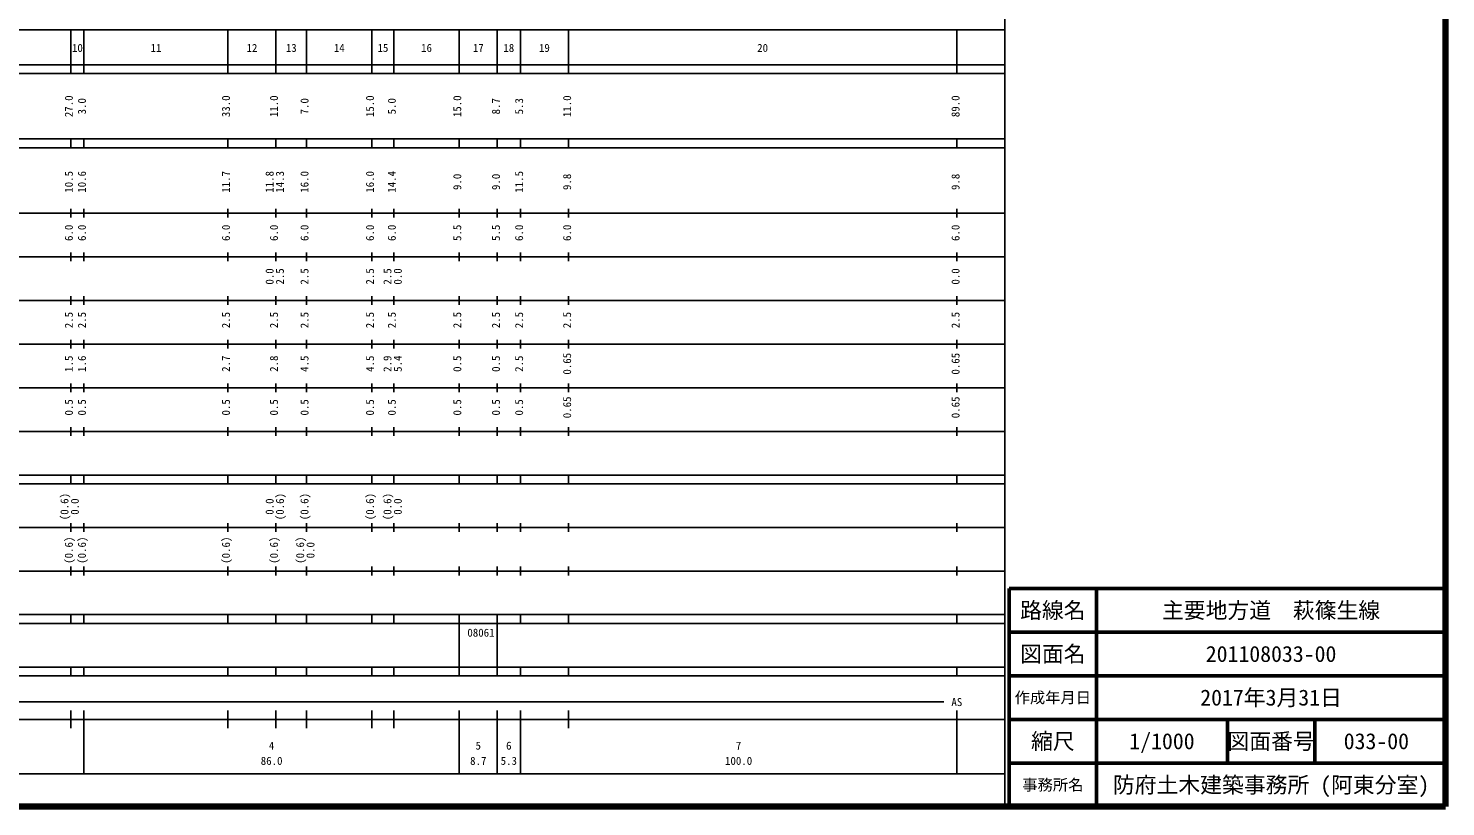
# Model space of a CAD drawing. Units: millimetres on the paper, enlarged 1000 times. Extents: x 40000 to 680000, y 20000 to 380000.
# Drawn here: x 355263 to 680000, y 20000 to 198357 of the extents above; entities that cross this region are included whole.
import ezdxf
from ezdxf.enums import TextEntityAlignment as Align

# ---------------------------------------------------------------- set-up
doc = ezdxf.new("R2010")
doc.units = ezdxf.units.MM
doc.header["$LTSCALE"] = 1000
for name, color, linetype, lineweight in [('M-TTL', 2, 'Continuous', 140), ('M-TTL-BAND', 7, 'Continuous', 25), ('M-TTL-FRAM', 2, 'Continuous', 50), ('M-TTL-LINE', 7, 'Continuous', 50)]:
    doc.layers.add(name, color=color, linetype=linetype, lineweight=lineweight)
doc.layers.add('M-TTL-TXT', color=7, linetype='Continuous')
doc.styles.add('ＭＳ ゴシック', font='')
doc.styles.get('ＭＳ ゴシック').set_extended_font_data('MS Gothic')

msp = doc.modelspace()

# ---------------------------------------------------------------- linework, layer by layer
at = {"layer": 'M-TTL'}
for p, q in [((680000, 20000), (680000, 380000)), ((40000, 20000), (680000, 20000))]:
    msp.add_line(p, q, dxfattribs=at)
at = {"layer": 'M-TTL-BAND'}
for p, q in [((579000, 20000), (579000, 370000)), ((68000, 198000), (579000, 198000)), ((365000, 188000), (365000, 198000)), ((368000, 188000), (368000, 198000)), ((401000, 188000), (401000, 198000)), ((412000, 188000), (412000, 198000)), ((419000, 188000), (419000, 198000)), ((434000, 188000), (434000, 198000)), ((439000, 188000), (439000, 198000)), ((454000, 188000), (454000, 198000)), ((462700, 188000), (462700, 198000)), ((468000, 188000), (468000, 198000)), ((479000, 188000), (479000, 198000)), ((568000, 188000), (568000, 198000)), ((40000, 190000), (579000, 190000)), ((40000, 188000), (579000, 188000)), ((40000, 173000), (579000, 173000)), ((365000, 171000), (365000, 173000)), ((368000, 171000), (368000, 173000)), ((401000, 171000), (401000, 173000)), ((412000, 171000), (412000, 173000)), ((419000, 171000), (419000, 173000)), ((434000, 171000), (434000, 173000)), ((439000, 171000), (439000, 173000)), ((454000, 171000), (454000, 173000)), ((462700, 171000), (462700, 173000)), ((468000, 171000), (468000, 173000)), ((479000, 171000), (479000, 173000)), ((568000, 171000), (568000, 173000)), ((40000, 171000), (579000, 171000)), ((40000, 156000), (579000, 156000)), ((365000, 155000), (365000, 157000)), ((368000, 155000), (368000, 157000)), ((401000, 155000), (401000, 157000)), ((412000, 155000), (412000, 157000)), ((419000, 155000), (419000, 157000)), ((434000, 155000), (434000, 157000)), ((439000, 155000), (439000, 157000)), ((454000, 155000), (454000, 157000)), ((462700, 155000), (462700, 157000)), ((468000, 155000), (468000, 157000)), ((479000, 155000), (479000, 157000)), ((568000, 155000), (568000, 157000)), ((365000, 145000), (365000, 147000)), ((368000, 145000), (368000, 147000)), ((401000, 145000), (401000, 147000)), ((412000, 145000), (412000, 147000)), ((419000, 145000), (419000, 147000)), ((434000, 145000), (434000, 147000)), ((439000, 145000), (439000, 147000)), ((454000, 145000), (454000, 147000)), ((462700, 145000), (462700, 147000)), ((468000, 145000), (468000, 147000)), ((479000, 145000), (479000, 147000)), ((568000, 145000), (568000, 147000)), ((46000, 146000), (579000, 146000)), ((365000, 135000), (365000, 137000)), ((368000, 135000), (368000, 137000)), ((401000, 135000), (401000, 137000)), ((412000, 135000), (412000, 137000)), ((419000, 135000), (419000, 137000)), ((434000, 135000), (434000, 137000)), ((439000, 135000), (439000, 137000)), ((454000, 135000), (454000, 137000)), ((462700, 135000), (462700, 137000)), ((468000, 135000), (468000, 137000)), ((479000, 135000), (479000, 137000)), ((568000, 135000), (568000, 137000)), ((52000, 136000), (579000, 136000)), ((365000, 125000), (365000, 127000)), ((368000, 125000), (368000, 127000)), ((401000, 125000), (401000, 127000)), ((412000, 125000), (412000, 127000)), ((419000, 125000), (419000, 127000)), ((434000, 125000), (434000, 127000)), ((439000, 125000), (439000, 127000)), ((454000, 125000), (454000, 127000)), ((462700, 125000), (462700, 127000)), ((468000, 125000), (468000, 127000)), ((479000, 125000), (479000, 127000)), ((568000, 125000), (568000, 127000)), ((46000, 126000), (579000, 126000)), ((365000, 115000), (365000, 117000)), ((368000, 115000), (368000, 117000)), ((401000, 115000), (401000, 117000)), ((412000, 115000), (412000, 117000)), ((419000, 115000), (419000, 117000)), ((434000, 115000), (434000, 117000)), ((439000, 115000), (439000, 117000)), ((454000, 115000), (454000, 117000)), ((462700, 115000), (462700, 117000)), ((468000, 115000), (468000, 117000)), ((479000, 115000), (479000, 117000)), ((568000, 115000), (568000, 117000)), ((52000, 116000), (579000, 116000)), ((46000, 106000), (579000, 106000)), ((365000, 105000), (365000, 107000)), ((368000, 105000), (368000, 107000)), ((401000, 105000), (401000, 107000)), ((412000, 105000), (412000, 107000)), ((419000, 105000), (419000, 107000)), ((434000, 105000), (434000, 107000)), ((439000, 105000), (439000, 107000)), ((454000, 105000), (454000, 107000)), ((462700, 105000), (462700, 107000)), ((468000, 105000), (468000, 107000)), ((479000, 105000), (479000, 107000)), ((568000, 105000), (568000, 107000)), ((40000, 96000), (579000, 96000)), ((365000, 94000), (365000, 96000)), ((368000, 94000), (368000, 96000)), ((401000, 94000), (401000, 96000)), ((412000, 94000), (412000, 96000)), ((419000, 94000), (419000, 96000)), ((434000, 94000), (434000, 96000)), ((439000, 94000), (439000, 96000)), ((454000, 94000), (454000, 96000)), ((462700, 94000), (462700, 96000)), ((468000, 94000), (468000, 96000)), ((479000, 94000), (479000, 96000)), ((568000, 94000), (568000, 96000)), ((40000, 94000), (579000, 94000)), ((365000, 83000), (365000, 85000)), ((368000, 83000), (368000, 85000)), ((401000, 83000), (401000, 85000)), ((412000, 83000), (412000, 85000)), ((419000, 83000), (419000, 85000)), ((434000, 83000), (434000, 85000)), ((439000, 83000), (439000, 85000)), ((454000, 83000), (454000, 85000)), ((462700, 83000), (462700, 85000)), ((468000, 83000), (468000, 85000)), ((479000, 83000), (479000, 85000)), ((568000, 83000), (568000, 85000)), ((49000, 84000), (579000, 84000)), ((365000, 73000), (365000, 75000)), ((368000, 73000), (368000, 75000)), ((401000, 73000), (401000, 75000)), ((412000, 73000), (412000, 75000)), ((419000, 73000), (419000, 75000)), ((434000, 73000), (434000, 75000)), ((439000, 73000), (439000, 75000)), ((454000, 73000), (454000, 75000)), ((462700, 73000), (462700, 75000)), ((468000, 73000), (468000, 75000)), ((479000, 73000), (479000, 75000)), ((568000, 73000), (568000, 75000)), ((40000, 74000), (579000, 74000)), ((40000, 64000), (579000, 64000)), ((40000, 62000), (579000, 62000)), ((365000, 62000), (365000, 64000)), ((368000, 62000), (368000, 64000)), ((401000, 62000), (401000, 64000)), ((412000, 62000), (412000, 64000)), ((419000, 62000), (419000, 64000)), ((434000, 62000), (434000, 64000)), ((439000, 62000), (439000, 64000)), ((454000, 62000), (454000, 64000)), ((454000, 52000), (454000, 62000)), ((462700, 62000), (462700, 64000)), ((462700, 52000), (462700, 62000)), ((468000, 62000), (468000, 64000)), ((479000, 62000), (479000, 64000)), ((568000, 62000), (568000, 64000)), ((40000, 52000), (579000, 52000)), ((365000, 50000), (365000, 52000)), ((368000, 50000), (368000, 52000)), ((401000, 50000), (401000, 52000)), ((412000, 50000), (412000, 52000)), ((419000, 50000), (419000, 52000)), ((434000, 50000), (434000, 52000)), ((439000, 50000), (439000, 52000)), ((454000, 50000), (454000, 52000)), ((462700, 50000), (462700, 52000)), ((468000, 50000), (468000, 52000)), ((479000, 50000), (479000, 52000)), ((568000, 50000), (568000, 52000)), ((40000, 50000), (579000, 50000)), ((71000, 44000), (565000, 44000)), ((40000, 40000), (579000, 40000)), ((365000, 38000), (365000, 42000)), ((368000, 27500), (368000, 42000)), ((401000, 38000), (401000, 42000)), ((412000, 38000), (412000, 42000)), ((419000, 38000), (419000, 42000)), ((434000, 38000), (434000, 42000)), ((439000, 38000), (439000, 42000)), ((454000, 38000), (454000, 42000)), ((454000, 27500), (454000, 42000)), ((462700, 38000), (462700, 42000)), ((462700, 27500), (462700, 42000)), ((468000, 27500), (468000, 42000)), ((479000, 38000), (479000, 42000)), ((568000, 27500), (568000, 42000)), ((68000, 27500), (579000, 27500))]:
    msp.add_line(p, q, dxfattribs=at)
at = {"layer": 'M-TTL-FRAM'}
for p, q in [((680000, 70000), (580000, 70000)), ((580000, 70000), (580000, 20000))]:
    msp.add_line(p, q, dxfattribs=at)
at = {"layer": 'M-TTL-LINE'}
for p, q in [((600000, 70000), (600000, 20000)), ((680000, 60000), (580000, 60000)), ((680000, 50000), (580000, 50000)), ((680000, 40000), (580000, 40000)), ((630000, 40000), (630000, 30000)), ((650000, 40000), (650000, 30000)), ((680000, 30000), (580000, 30000))]:
    msp.add_line(p, q, dxfattribs=at)

# ---------------------------------------------------------------- texts
at = {"layer": 'M-TTL-BAND', "style": 'ＭＳ ゴシック'}
for s, p in [('10', (366500, 192405)), ('11', (384500, 192405)), ('12', (406500, 192405)), ('13', (415500, 192405)), ('14', (426500, 192405)), ('15', (436500, 192405)), ('16', (446500, 192405)), ('17', (458350, 192405)), ('18', (465350, 192405)), ('19', (473500, 192405)), ('20', (523500, 192405)), ('AS', (568000, 42500)), ('4', (411000, 32523)), ('5', (458350, 32523)), ('6', (465350, 32523)), ('7', (518000, 32523)), ('86.0', (411000, 29033)), ('8.7', (458350, 29033)), ('5.3', (465350, 29033)), ('100.0', (518000, 29033))]:
    msp.add_text(s, height=1833, dxfattribs=at).set_placement(p, align=Align.BOTTOM_CENTER)
for s, p in [('27.0', (366000, 180500)), ('3.0', (369000, 180500)), ('33.0', (402000, 180500)), ('11.0', (413000, 180500)), ('7.0', (420000, 180500)), ('15.0', (435000, 180500)), ('5.0', (440000, 180500)), ('15.0', (455000, 180500)), ('8.7', (463864, 180500)), ('5.3', (469164, 180500)), ('11.0', (480164, 180500)), ('89.0', (569164, 180500)), ('10.5', (366000, 163174)), ('10.6', (369000, 163174)), ('11.7', (402000, 163174)), ('11.8', (412000, 163174)), ('14.3', (414370, 163174)), ('16.0', (420000, 163174)), ('16.0', (435000, 163174)), ('14.4', (440000, 163174)), ('9.0', (455000, 163174)), ('9.0', (463864, 163174)), ('11.5', (469164, 163174)), ('9.8', (480164, 163174)), ('9.8', (569164, 163174)), ('6.0', (366000, 151500)), ('6.0', (369000, 151500)), ('6.0', (402000, 151500)), ('6.0', (413000, 151500)), ('6.0', (420000, 151500)), ('6.0', (435000, 151500)), ('6.0', (440000, 151500)), ('5.5', (455000, 151500)), ('5.5', (463864, 151500)), ('6.0', (469164, 151500)), ('6.0', (480164, 151500)), ('6.0', (569164, 151500)), ('0.0', (412000, 141500)), ('2.5', (414370, 141500)), ('2.5', (420000, 141500)), ('2.5', (435000, 141500)), ('2.5', (439000, 141500)), ('0.0', (441370, 141500)), ('0.0', (569164, 141500)), ('2.5', (366000, 131500)), ('2.5', (369000, 131500)), ('2.5', (402000, 131500)), ('2.5', (413000, 131500)), ('2.5', (420000, 131500)), ('2.5', (435000, 131500)), ('2.5', (440000, 131500)), ('2.5', (455000, 131500)), ('2.5', (463864, 131500)), ('2.5', (469164, 131500)), ('2.5', (480164, 131500)), ('2.5', (569164, 131500)), ('0.65', (480164, 121500)), ('0.65', (569164, 121500)), ('1.5', (366000, 121500)), ('1.6', (369000, 121500)), ('2.7', (402000, 121500)), ('2.8', (413000, 121500)), ('4.5', (420000, 121500)), ('4.5', (435000, 121500)), ('2.9', (439000, 121500)), ('5.4', (441370, 121500)), ('0.5', (455000, 121500)), ('0.5', (463864, 121500)), ('2.5', (469164, 121500)), ('0.65', (480164, 111500)), ('0.65', (569164, 111500)), ('0.5', (366000, 111500)), ('0.5', (369000, 111500)), ('0.5', (402000, 111500)), ('0.5', (413000, 111500)), ('0.5', (420000, 111500)), ('0.5', (435000, 111500)), ('0.5', (440000, 111500)), ('0.5', (455000, 111500)), ('0.5', (463864, 111500)), ('0.5', (469164, 111500)), ('(0.6)', (365000, 88764)), ('(0.6)', (414370, 88764)), ('(0.6)', (420000, 88764)), ('(0.6)', (435000, 88764)), ('(0.6)', (439000, 88764)), ('0.0', (367370, 88764)), ('0.0', (412000, 88764)), ('0.0', (441370, 88764)), ('(0.6)', (366000, 78764)), ('(0.6)', (369000, 78764)), ('(0.6)', (402000, 78764)), ('(0.6)', (413000, 78764)), ('(0.6)', (419000, 78764)), ('0.0', (421370, 78764))]:
    msp.add_text(s, height=1833, rotation=90, dxfattribs=at).set_placement(p, align=Align.BOTTOM_CENTER)
msp.add_text('08061', height=1833, dxfattribs=at).set_placement((455850, 58405), align=Align.BOTTOM_LEFT)
at = {"layer": 'M-TTL-TXT', "style": 'ＭＳ ゴシック'}
for s, height, p in [('路線名', 3666, (590000, 65000)), ('路線名', 3666, (590000, 65000)), ('主要地方道\u3000萩篠生線', 3666, (640000, 65000)), ('図面名', 3666, (590000, 55000)), ('図面名', 3666, (590000, 55000)), ('201108033-00', 3666, (640000, 55000)), ('作成年月日', 2566, (590000, 45000)), ('作成年月日', 2566, (590000, 45000)), ('2017年3月31日', 3666, (640000, 45000)), ('縮尺', 3666, (590000, 35000)), ('縮尺', 3666, (590000, 35000)), ('1/1000', 3666, (615000, 35000)), ('図面番号', 3666, (640000, 35000)), ('図面番号', 3666, (640000, 35000)), ('033-00', 3666, (664125, 35000)), ('事務所名', 2566, (590000, 25000)), ('事務所名', 2566, (590000, 25000)), ('防府土木建築事務所 (阿東分室)', 3666, (640000, 25000))]:
    msp.add_text(s, height=height, dxfattribs=at).set_placement(p, align=Align.MIDDLE_CENTER)

doc.saveas('drawing.dxf')
